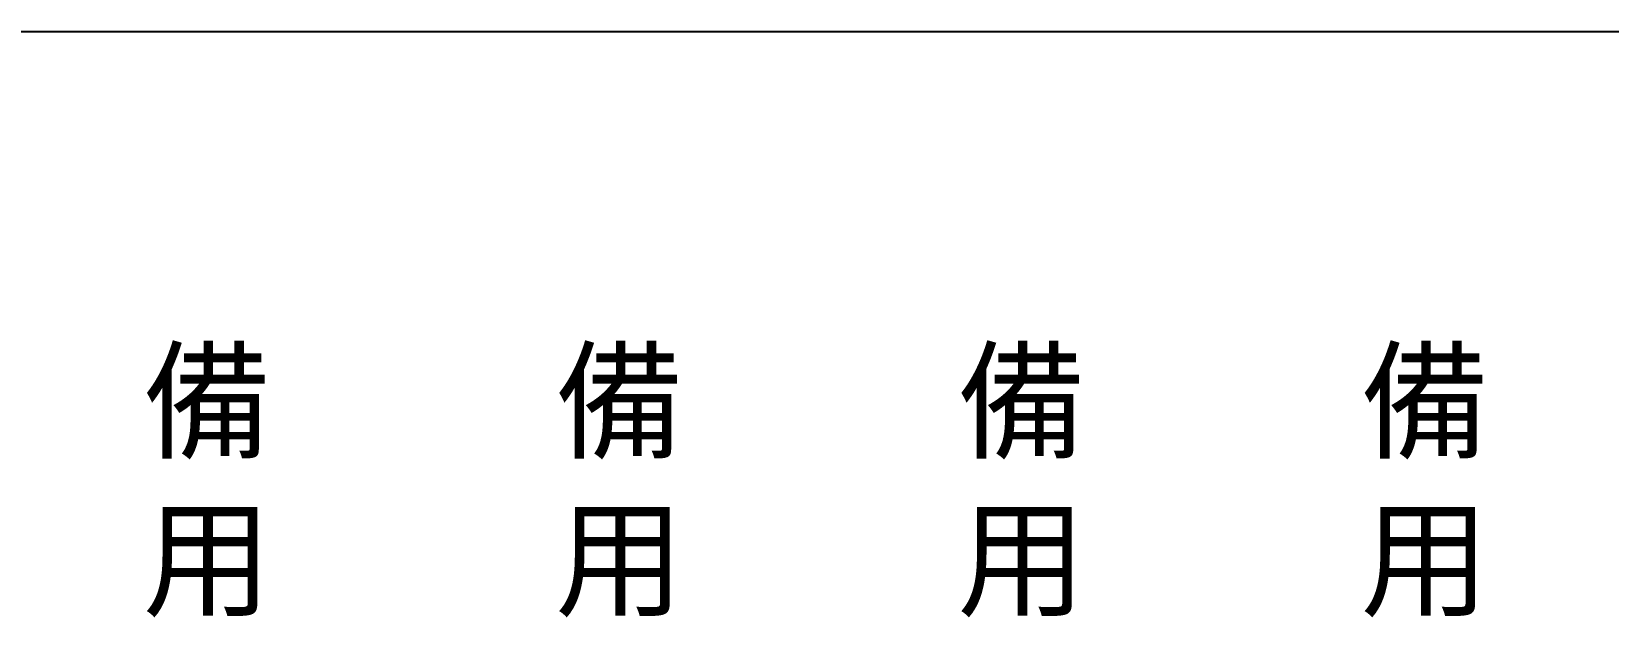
# Model space of a CAD drawing. Extents: x 889 to 1176, y 251 to 455.
# Drawn here: x 954 to 1019, y 324 to 348.2 of the extents above; entities that cross this region are included whole.
import ezdxf

# ---------------------------------------------------------------- set-up
doc = ezdxf.new("R2010")
doc.units = 0
doc.layers.add('標尺寸層', color=3, linetype='CONTINUOUS')
doc.styles.add('CNS', font='romanc.shx', dxfattribs={"bigfont": 'chineset.shx'})

msp = doc.modelspace()

# ---------------------------------------------------------------- linework, layer by layer
at = {"layer": '標尺寸層', "color": 7}
msp.add_line((893.818, 348.153), (1171.69, 348.153), dxfattribs=at)

# ---------------------------------------------------------------- texts
at = {"layer": '標尺寸層', "color": 7, "char_height": 3.9, "width": 2.84806, "attachment_point": 5, "style": 'CNS'}
for insert in [(961.526, 329.444), (978.509, 329.444), (995.07, 329.444), (1011.682, 329.444)]:
    msp.add_mtext('{\\fDFKai-SB|b0|i0|c136|p65;\\T1.1;\\C0;備用}', dxfattribs=dict(at, insert=insert))

doc.saveas('drawing.dxf')
